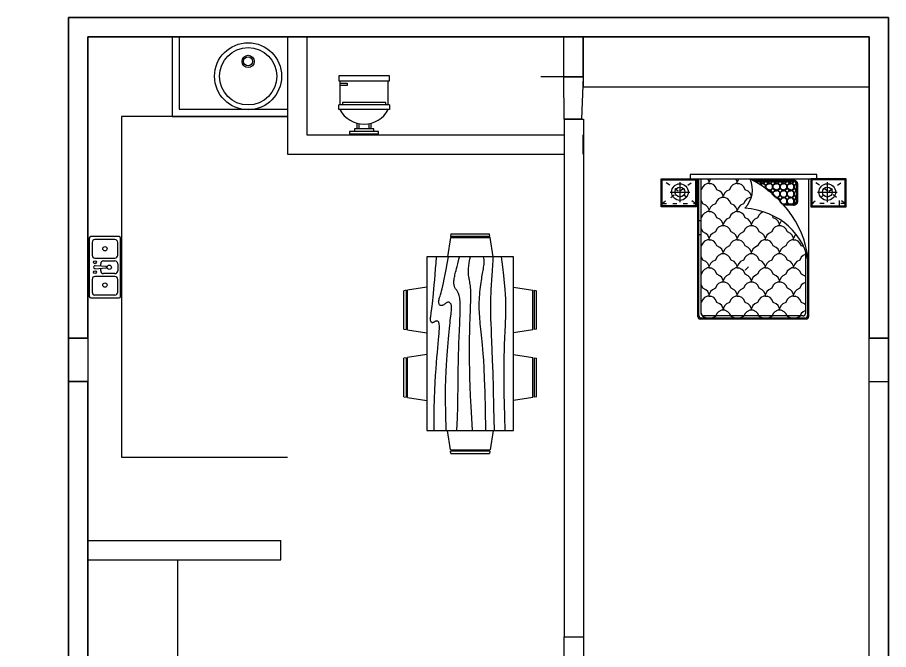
# Model space of a CAD drawing. Header units: inches. Extents: x -3340 to 11630, y -237 to 1425.
# Drawn here: x 11269 to 11630.2, y 23.8 to 285.8 of the extents above; entities that cross this region are included whole.
import ezdxf

# ---------------------------------------------------------------- set-up
doc = ezdxf.new("R2010")
doc.units = ezdxf.units.IN
doc.header["$MEASUREMENT"] = 0
doc.linetypes.add('0', pattern=[0])
doc.linetypes.add('ACAD_ISO03W100', pattern=[30, 12, -18])

# ---------------------------------------------------------------- blocks, each defined once
blk = doc.blocks.new('A$C029D5C69')
for p, q in [((0, 1.606), (0, 2.007)), ((0, 2.007), (0.505, 2.007)), ((0.416, 2.069), (0.416, 2.007)), ((2.231, 2.069), (0.416, 2.069)), ((0.416, 2.007), (2.231, 2.007)), ((0.505, 2.007), (0.505, 1.606)), ((0.525, 0.035), (0.525, 2.007)), ((0.54, 0.05), (0.54, 2.007)), ((0.571, 0.08), (0.571, 2.007)), ((0.687, 1.966), (0.667, 2.007)), ((0.707, 2.007), (0.687, 1.966)), ((1.09, 1.966), (1.07, 2.007)), ((1.111, 2.007), (1.09, 1.966)), ((2.111, 2.009), (2.111, 0.035)), ((2.648, 2.007), (2.143, 2.007)), ((2.143, 2.007), (2.143, 1.606)), ((2.231, 2.007), (2.231, 2.069)), ((2.648, 1.606), (2.648, 2.007)), ((0.015, 1.621), (0.015, 1.992)), ((0.015, 1.992), (0.49, 1.992)), ((0.269, 1.961), (0.269, 1.676)), ((0.49, 1.992), (0.49, 1.621)), ((0.596, 1.896), (0.574, 1.853)), ((0.621, 1.921), (0.595, 1.896)), ((0.663, 1.942), (0.621, 1.921)), ((0.663, 1.942), (0.621, 1.921)), ((0.687, 1.942), (0.663, 1.942)), ((0.687, 1.942), (0.687, 1.966)), ((0.687, 1.942), (0.687, 1.966)), ((0.687, 1.942), (0.71, 1.942)), ((0.753, 1.921), (0.71, 1.942)), ((0.753, 1.921), (0.71, 1.942)), ((0.778, 1.896), (0.753, 1.921)), ((0.799, 1.853), (0.778, 1.896)), ((0.999, 1.896), (0.978, 1.853)), ((1.024, 1.921), (0.999, 1.896)), ((1.067, 1.942), (1.024, 1.921)), ((1.067, 1.942), (1.024, 1.921)), ((1.09, 1.942), (1.067, 1.942)), ((1.09, 1.942), (1.09, 1.966)), ((1.09, 1.942), (1.09, 1.966)), ((1.09, 1.942), (1.114, 1.942)), ((1.156, 1.921), (1.114, 1.942)), ((1.156, 1.921), (1.114, 1.942)), ((1.182, 1.896), (1.156, 1.921)), ((1.203, 1.853), (1.182, 1.896)), ((1.895, 1.986), (1.308, 1.986)), ((1.895, 1.971), (1.334, 1.971)), ((1.385, 1.971), (1.366, 1.952)), ((1.394, 1.971), (1.371, 1.948)), ((1.425, 1.945), (1.399, 1.971)), ((1.425, 1.945), (1.406, 1.926)), ((1.429, 1.951), (1.408, 1.971)), ((1.429, 1.939), (1.412, 1.922)), ((1.448, 1.951), (1.429, 1.951)), ((1.429, 1.939), (1.448, 1.939)), ((1.448, 1.951), (1.466, 1.951)), ((1.466, 1.939), (1.448, 1.939)), ((1.487, 1.971), (1.466, 1.951)), ((1.493, 1.913), (1.466, 1.939)), ((1.497, 1.971), (1.47, 1.945)), ((1.499, 1.917), (1.47, 1.945)), ((1.493, 1.875), (1.487, 1.869)), ((1.499, 1.871), (1.492, 1.865)), ((1.493, 1.875), (1.493, 1.913)), ((1.527, 1.945), (1.499, 1.917)), ((1.527, 1.843), (1.499, 1.871)), ((1.527, 1.945), (1.501, 1.971)), ((1.531, 1.939), (1.504, 1.913)), ((1.504, 1.875), (1.504, 1.913)), ((1.531, 1.849), (1.504, 1.875)), ((1.531, 1.951), (1.51, 1.971)), ((1.55, 1.951), (1.531, 1.951)), ((1.531, 1.939), (1.55, 1.939)), ((1.55, 1.951), (1.568, 1.951)), ((1.568, 1.939), (1.55, 1.939)), ((1.589, 1.971), (1.568, 1.951)), ((1.595, 1.913), (1.568, 1.939)), ((1.595, 1.875), (1.568, 1.849)), ((1.599, 1.971), (1.572, 1.945)), ((1.601, 1.917), (1.572, 1.945)), ((1.601, 1.871), (1.572, 1.843)), ((1.595, 1.875), (1.595, 1.913)), ((1.629, 1.945), (1.601, 1.917)), ((1.629, 1.843), (1.601, 1.871)), ((1.629, 1.945), (1.603, 1.971)), ((1.633, 1.939), (1.606, 1.913)), ((1.606, 1.875), (1.606, 1.913)), ((1.633, 1.849), (1.606, 1.875)), ((1.633, 1.951), (1.612, 1.971)), ((1.652, 1.951), (1.633, 1.951)), ((1.633, 1.939), (1.652, 1.939)), ((1.652, 1.951), (1.671, 1.951)), ((1.671, 1.939), (1.652, 1.939)), ((1.691, 1.971), (1.671, 1.951)), ((1.697, 1.913), (1.671, 1.939)), ((1.697, 1.875), (1.671, 1.849)), ((1.701, 1.971), (1.674, 1.945)), ((1.703, 1.917), (1.674, 1.945)), ((1.703, 1.871), (1.674, 1.843)), ((1.697, 1.875), (1.697, 1.913)), ((1.731, 1.945), (1.703, 1.917)), ((1.731, 1.843), (1.703, 1.871)), ((1.731, 1.945), (1.705, 1.971)), ((1.735, 1.939), (1.708, 1.913)), ((1.708, 1.875), (1.708, 1.913)), ((1.735, 1.849), (1.708, 1.875)), ((1.735, 1.951), (1.714, 1.971)), ((1.754, 1.951), (1.735, 1.951)), ((1.735, 1.939), (1.754, 1.939)), ((1.754, 1.951), (1.773, 1.951)), ((1.773, 1.939), (1.754, 1.939)), ((1.793, 1.971), (1.773, 1.951)), ((1.799, 1.913), (1.773, 1.939)), ((1.799, 1.875), (1.773, 1.849)), ((1.803, 1.971), (1.777, 1.945)), ((1.805, 1.917), (1.777, 1.945)), ((1.805, 1.871), (1.777, 1.843)), ((1.799, 1.875), (1.799, 1.913)), ((1.833, 1.945), (1.805, 1.917)), ((1.833, 1.843), (1.805, 1.871)), ((1.833, 1.945), (1.807, 1.971)), ((1.837, 1.939), (1.811, 1.913)), ((1.811, 1.875), (1.811, 1.913)), ((1.837, 1.849), (1.811, 1.875)), ((1.837, 1.951), (1.817, 1.971)), ((1.856, 1.951), (1.837, 1.951)), ((1.837, 1.939), (1.856, 1.939)), ((1.856, 1.951), (1.875, 1.951)), ((1.875, 1.939), (1.856, 1.939)), ((1.895, 1.971), (1.875, 1.951)), ((1.901, 1.913), (1.875, 1.939)), ((1.901, 1.875), (1.875, 1.849)), ((1.904, 1.971), (1.879, 1.945)), ((1.907, 1.917), (1.879, 1.945)), ((1.907, 1.871), (1.879, 1.843)), ((1.901, 1.875), (1.901, 1.913)), ((1.935, 1.945), (1.907, 1.917)), ((1.935, 1.843), (1.907, 1.871)), ((1.935, 1.945), (1.911, 1.969)), ((1.939, 1.939), (1.913, 1.913)), ((1.913, 1.875), (1.913, 1.913)), ((1.939, 1.849), (1.913, 1.875)), ((1.939, 1.939), (1.94, 1.939)), ((1.941, 1.688), (1.941, 1.931)), ((1.957, 1.688), (1.957, 1.931)), ((2.633, 1.992), (2.158, 1.992)), ((2.158, 1.992), (2.158, 1.621)), ((2.379, 1.961), (2.379, 1.676)), ((2.633, 1.621), (2.633, 1.992)), ((0.127, 1.819), (0.411, 1.819)), ((0.574, 1.853), (0.571, 1.851)), ((0.574, 1.853), (0.571, 1.851)), ((0.842, 1.832), (0.799, 1.853)), ((0.842, 1.832), (0.799, 1.853)), ((0.867, 1.807), (0.842, 1.832)), ((0.889, 1.764), (0.867, 1.807)), ((0.91, 1.807), (0.889, 1.764)), ((0.889, 1.741), (0.889, 1.764)), ((0.935, 1.832), (0.91, 1.807)), ((0.978, 1.853), (0.935, 1.832)), ((0.978, 1.853), (0.935, 1.832)), ((1.245, 1.832), (1.203, 1.853)), ((1.245, 1.832), (1.203, 1.853)), ((1.271, 1.807), (1.245, 1.832)), ((1.292, 1.764), (1.271, 1.807)), ((1.298, 1.777), (1.292, 1.764)), ((1.292, 1.752), (1.292, 1.764)), ((1.527, 1.843), (1.524, 1.84)), ((1.531, 1.837), (1.529, 1.836)), ((1.55, 1.849), (1.531, 1.849)), ((1.531, 1.837), (1.55, 1.837)), ((1.55, 1.849), (1.568, 1.849)), ((1.568, 1.837), (1.55, 1.837)), ((1.595, 1.811), (1.568, 1.837)), ((1.601, 1.815), (1.572, 1.843)), ((1.595, 1.781), (1.595, 1.811)), ((1.629, 1.843), (1.601, 1.815)), ((1.633, 1.837), (1.606, 1.811)), ((1.606, 1.773), (1.606, 1.811)), ((1.633, 1.746), (1.606, 1.773)), ((1.652, 1.849), (1.633, 1.849)), ((1.633, 1.837), (1.652, 1.837)), ((1.652, 1.849), (1.671, 1.849)), ((1.671, 1.837), (1.652, 1.837)), ((1.697, 1.811), (1.671, 1.837)), ((1.697, 1.773), (1.671, 1.746)), ((1.703, 1.815), (1.674, 1.843)), ((1.703, 1.769), (1.674, 1.741)), ((1.697, 1.773), (1.697, 1.811)), ((1.731, 1.843), (1.703, 1.815)), ((1.731, 1.741), (1.703, 1.769)), ((1.735, 1.837), (1.708, 1.811)), ((1.708, 1.773), (1.708, 1.811)), ((1.735, 1.746), (1.708, 1.773)), ((1.754, 1.849), (1.735, 1.849)), ((1.735, 1.837), (1.754, 1.837)), ((1.754, 1.849), (1.773, 1.849)), ((1.773, 1.837), (1.754, 1.837)), ((1.799, 1.811), (1.773, 1.837)), ((1.799, 1.773), (1.773, 1.746)), ((1.805, 1.815), (1.777, 1.843)), ((1.805, 1.769), (1.777, 1.741)), ((1.799, 1.773), (1.799, 1.811)), ((1.833, 1.843), (1.805, 1.815)), ((1.833, 1.741), (1.805, 1.769)), ((1.837, 1.837), (1.811, 1.811)), ((1.811, 1.773), (1.811, 1.811)), ((1.837, 1.746), (1.811, 1.773)), ((1.856, 1.849), (1.837, 1.849)), ((1.837, 1.837), (1.856, 1.837)), ((1.856, 1.849), (1.875, 1.849)), ((1.875, 1.837), (1.856, 1.837)), ((1.901, 1.811), (1.875, 1.837)), ((1.901, 1.773), (1.875, 1.746)), ((1.907, 1.815), (1.879, 1.843)), ((1.907, 1.769), (1.879, 1.741)), ((1.901, 1.773), (1.901, 1.811)), ((1.935, 1.843), (1.907, 1.815)), ((1.935, 1.741), (1.907, 1.769)), ((1.939, 1.837), (1.913, 1.811)), ((1.913, 1.773), (1.913, 1.811)), ((1.939, 1.746), (1.913, 1.773)), ((1.941, 1.849), (1.939, 1.849)), ((1.939, 1.837), (1.941, 1.837)), ((2.237, 1.819), (2.521, 1.819)), ((0.577, 1.694), (0.571, 1.7)), ((0.598, 1.652), (0.577, 1.694)), ((0.64, 1.63), (0.598, 1.652)), ((0.64, 1.63), (0.598, 1.652)), ((0.666, 1.605), (0.64, 1.631)), ((0.734, 1.631), (0.708, 1.605)), ((0.776, 1.652), (0.734, 1.63)), ((0.776, 1.652), (0.734, 1.63)), ((0.797, 1.694), (0.776, 1.652)), ((0.823, 1.72), (0.797, 1.694)), ((0.865, 1.741), (0.823, 1.72)), ((0.865, 1.741), (0.823, 1.72)), ((0.912, 1.741), (0.865, 1.741)), ((0.954, 1.72), (0.912, 1.741)), ((0.954, 1.72), (0.912, 1.741)), ((0.98, 1.694), (0.954, 1.72)), ((1.001, 1.652), (0.98, 1.694)), ((1.044, 1.63), (1.001, 1.652)), ((1.044, 1.63), (1.001, 1.652)), ((1.069, 1.605), (1.044, 1.631)), ((1.137, 1.631), (1.111, 1.605)), ((1.179, 1.652), (1.137, 1.63)), ((1.179, 1.652), (1.137, 1.63)), ((1.201, 1.694), (1.179, 1.652)), ((1.226, 1.72), (1.201, 1.694)), ((1.268, 1.741), (1.226, 1.72)), ((1.268, 1.741), (1.226, 1.72)), ((1.289, 1.741), (1.268, 1.741)), ((1.652, 1.746), (1.633, 1.746)), ((1.644, 1.735), (1.652, 1.735)), ((1.652, 1.746), (1.671, 1.746)), ((1.671, 1.735), (1.652, 1.735)), ((1.697, 1.709), (1.671, 1.735)), ((1.703, 1.712), (1.674, 1.741)), ((1.697, 1.682), (1.697, 1.709)), ((1.731, 1.741), (1.703, 1.712)), ((1.735, 1.735), (1.708, 1.709)), ((1.708, 1.671), (1.708, 1.709)), ((1.732, 1.648), (1.708, 1.671)), ((1.896, 1.648), (1.729, 1.648)), ((1.754, 1.746), (1.735, 1.746)), ((1.735, 1.735), (1.754, 1.735)), ((1.896, 1.633), (1.742, 1.633)), ((1.754, 1.746), (1.773, 1.746)), ((1.773, 1.735), (1.754, 1.735)), ((1.799, 1.709), (1.773, 1.735)), ((1.799, 1.671), (1.776, 1.648)), ((1.805, 1.712), (1.777, 1.741)), ((1.805, 1.667), (1.785, 1.648)), ((1.799, 1.671), (1.799, 1.709)), ((1.833, 1.741), (1.805, 1.712)), ((1.824, 1.648), (1.805, 1.667)), ((1.837, 1.735), (1.811, 1.709)), ((1.811, 1.671), (1.811, 1.709)), ((1.834, 1.648), (1.811, 1.671)), ((1.856, 1.746), (1.837, 1.746)), ((1.837, 1.735), (1.856, 1.735)), ((1.856, 1.746), (1.875, 1.746)), ((1.875, 1.735), (1.856, 1.735)), ((1.901, 1.709), (1.875, 1.735)), ((1.901, 1.671), (1.878, 1.648)), ((1.907, 1.712), (1.879, 1.741)), ((1.907, 1.667), (1.888, 1.648)), ((1.901, 1.671), (1.901, 1.709)), ((1.935, 1.741), (1.907, 1.712)), ((1.92, 1.654), (1.907, 1.667)), ((1.939, 1.735), (1.913, 1.709)), ((1.913, 1.671), (1.913, 1.709)), ((1.926, 1.658), (1.913, 1.671)), ((1.941, 1.746), (1.939, 1.746)), ((1.939, 1.735), (1.941, 1.735)), ((2.555, 1.627), (2.555, 1.696)), ((0.505, 1.606), (0, 1.606)), ((0.49, 1.621), (0.015, 1.621)), ((0.621, 1.518), (0.595, 1.492)), ((0.663, 1.539), (0.621, 1.518)), ((0.663, 1.539), (0.621, 1.518)), ((0.687, 1.539), (0.663, 1.539)), ((0.687, 1.563), (0.666, 1.605)), ((0.708, 1.605), (0.687, 1.563)), ((0.687, 1.539), (0.687, 1.563)), ((0.687, 1.539), (0.687, 1.563)), ((0.687, 1.539), (0.71, 1.539)), ((0.753, 1.518), (0.71, 1.539)), ((0.753, 1.518), (0.71, 1.539)), ((0.778, 1.492), (0.753, 1.518)), ((1.024, 1.518), (0.999, 1.492)), ((1.067, 1.539), (1.024, 1.518)), ((1.067, 1.539), (1.024, 1.518)), ((1.09, 1.539), (1.067, 1.539)), ((1.09, 1.563), (1.069, 1.605)), ((1.111, 1.605), (1.09, 1.563)), ((1.09, 1.539), (1.09, 1.563)), ((1.09, 1.539), (1.09, 1.563)), ((1.09, 1.539), (1.114, 1.539)), ((1.156, 1.518), (1.114, 1.539)), ((1.156, 1.518), (1.114, 1.539)), ((1.182, 1.492), (1.156, 1.518)), ((1.428, 1.518), (1.402, 1.492)), ((1.453, 1.531), (1.428, 1.518)), ((1.453, 1.531), (1.428, 1.518)), ((2.143, 1.606), (2.648, 1.606)), ((2.158, 1.621), (2.633, 1.621)), ((0.54, 1.412), (0.571, 1.412)), ((0.574, 1.45), (0.571, 1.448)), ((0.574, 1.45), (0.571, 1.448)), ((0.596, 1.492), (0.574, 1.45)), ((0.799, 1.45), (0.778, 1.492)), ((0.842, 1.429), (0.799, 1.45)), ((0.842, 1.429), (0.799, 1.45)), ((0.867, 1.403), (0.842, 1.429)), ((0.889, 1.361), (0.867, 1.403)), ((0.91, 1.403), (0.889, 1.361)), ((0.935, 1.429), (0.91, 1.403)), ((0.978, 1.45), (0.935, 1.429)), ((0.978, 1.45), (0.935, 1.429)), ((0.999, 1.492), (0.978, 1.45)), ((1.203, 1.45), (1.182, 1.492)), ((1.245, 1.429), (1.203, 1.45)), ((1.245, 1.429), (1.203, 1.45)), ((1.271, 1.403), (1.245, 1.429)), ((1.292, 1.361), (1.271, 1.403)), ((1.313, 1.403), (1.292, 1.361)), ((1.339, 1.429), (1.313, 1.403)), ((1.381, 1.45), (1.339, 1.429)), ((1.381, 1.45), (1.339, 1.429)), ((1.402, 1.492), (1.381, 1.45)), ((1.606, 1.45), (1.597, 1.469)), ((1.649, 1.429), (1.606, 1.45)), ((1.649, 1.429), (1.606, 1.45)), ((1.674, 1.403), (1.649, 1.429)), ((1.695, 1.361), (1.674, 1.403)), ((1.714, 1.398), (1.695, 1.361)), ((0.577, 1.291), (0.571, 1.297)), ((0.598, 1.248), (0.577, 1.291)), ((0.64, 1.227), (0.598, 1.248)), ((0.64, 1.227), (0.598, 1.248)), ((0.776, 1.248), (0.734, 1.227)), ((0.776, 1.248), (0.734, 1.227)), ((0.797, 1.291), (0.776, 1.248)), ((0.823, 1.316), (0.797, 1.291)), ((0.865, 1.337), (0.823, 1.316)), ((0.865, 1.337), (0.823, 1.316)), ((0.912, 1.337), (0.865, 1.337)), ((0.889, 1.337), (0.889, 1.361)), ((0.954, 1.316), (0.912, 1.337)), ((0.954, 1.316), (0.912, 1.337)), ((0.98, 1.291), (0.954, 1.316)), ((1.001, 1.248), (0.98, 1.291)), ((1.044, 1.227), (1.001, 1.248)), ((1.044, 1.227), (1.001, 1.248)), ((1.179, 1.248), (1.137, 1.227)), ((1.179, 1.248), (1.137, 1.227)), ((1.201, 1.291), (1.179, 1.248)), ((1.226, 1.316), (1.201, 1.291)), ((1.268, 1.337), (1.226, 1.316)), ((1.268, 1.337), (1.226, 1.316)), ((1.315, 1.337), (1.268, 1.337)), ((1.292, 1.337), (1.292, 1.361)), ((1.358, 1.316), (1.315, 1.337)), ((1.358, 1.316), (1.315, 1.337)), ((1.383, 1.291), (1.358, 1.316)), ((1.404, 1.248), (1.383, 1.291)), ((1.447, 1.227), (1.404, 1.248)), ((1.447, 1.227), (1.404, 1.248)), ((1.583, 1.248), (1.54, 1.227)), ((1.583, 1.248), (1.54, 1.227)), ((1.604, 1.291), (1.583, 1.248)), ((1.629, 1.316), (1.604, 1.291)), ((1.672, 1.337), (1.629, 1.316)), ((1.672, 1.337), (1.629, 1.316)), ((1.719, 1.337), (1.672, 1.337)), ((1.695, 1.337), (1.695, 1.361)), ((1.761, 1.316), (1.719, 1.337)), ((1.761, 1.316), (1.719, 1.337)), ((1.787, 1.291), (1.761, 1.316)), ((1.808, 1.248), (1.787, 1.291)), ((1.85, 1.227), (1.808, 1.248)), ((1.85, 1.227), (1.808, 1.248)), ((0.54, 1.21), (0.571, 1.21)), ((0.663, 1.136), (0.621, 1.115)), ((0.663, 1.136), (0.621, 1.115)), ((0.666, 1.202), (0.64, 1.227)), ((0.687, 1.136), (0.663, 1.136)), ((0.687, 1.159), (0.666, 1.202)), ((0.708, 1.202), (0.687, 1.159)), ((0.687, 1.136), (0.687, 1.159)), ((0.687, 1.136), (0.687, 1.159)), ((0.687, 1.136), (0.71, 1.136)), ((0.734, 1.227), (0.708, 1.202)), ((0.753, 1.115), (0.71, 1.136)), ((0.753, 1.115), (0.71, 1.136)), ((1.067, 1.136), (1.024, 1.115)), ((1.067, 1.136), (1.024, 1.115)), ((1.069, 1.202), (1.044, 1.227)), ((1.09, 1.136), (1.067, 1.136)), ((1.09, 1.159), (1.069, 1.202)), ((1.111, 1.202), (1.09, 1.159)), ((1.09, 1.136), (1.09, 1.159)), ((1.09, 1.136), (1.09, 1.159)), ((1.09, 1.136), (1.114, 1.136)), ((1.137, 1.227), (1.111, 1.202)), ((1.156, 1.115), (1.114, 1.136)), ((1.156, 1.115), (1.114, 1.136)), ((1.47, 1.136), (1.428, 1.115)), ((1.47, 1.136), (1.428, 1.115)), ((1.472, 1.202), (1.447, 1.227)), ((1.494, 1.136), (1.47, 1.136)), ((1.494, 1.159), (1.472, 1.202)), ((1.515, 1.202), (1.494, 1.159)), ((1.494, 1.136), (1.494, 1.159)), ((1.494, 1.136), (1.494, 1.159)), ((1.494, 1.136), (1.517, 1.136)), ((1.54, 1.227), (1.515, 1.202)), ((1.559, 1.115), (1.517, 1.136)), ((1.559, 1.115), (1.517, 1.136)), ((1.873, 1.136), (1.831, 1.115)), ((1.873, 1.136), (1.831, 1.115)), ((1.876, 1.202), (1.85, 1.227)), ((1.897, 1.136), (1.873, 1.136)), ((1.897, 1.159), (1.876, 1.202)), ((1.918, 1.202), (1.897, 1.159)), ((1.897, 1.136), (1.897, 1.159)), ((1.897, 1.136), (1.897, 1.159)), ((1.897, 1.136), (1.92, 1.136)), ((1.922, 1.205), (1.918, 1.202)), ((1.963, 1.115), (1.92, 1.136)), ((1.963, 1.115), (1.92, 1.136)), ((0.574, 1.047), (0.571, 1.045)), ((0.574, 1.047), (0.571, 1.045)), ((0.596, 1.089), (0.574, 1.047)), ((0.621, 1.115), (0.595, 1.089)), ((0.778, 1.089), (0.753, 1.115)), ((0.799, 1.047), (0.778, 1.089)), ((0.842, 1.025), (0.799, 1.047)), ((0.842, 1.025), (0.799, 1.047)), ((0.867, 1), (0.842, 1.025)), ((0.889, 0.958), (0.867, 1)), ((0.91, 1), (0.889, 0.958)), ((0.935, 1.025), (0.91, 1)), ((0.978, 1.047), (0.935, 1.025)), ((0.978, 1.047), (0.935, 1.025)), ((0.999, 1.089), (0.978, 1.047)), ((1.024, 1.115), (0.999, 1.089)), ((1.182, 1.089), (1.156, 1.115)), ((1.203, 1.047), (1.182, 1.089)), ((1.245, 1.025), (1.203, 1.047)), ((1.245, 1.025), (1.203, 1.047)), ((1.271, 1), (1.245, 1.025)), ((1.292, 0.958), (1.271, 1)), ((1.313, 1), (1.292, 0.958)), ((1.339, 1.025), (1.313, 1)), ((1.381, 1.047), (1.339, 1.025)), ((1.381, 1.047), (1.339, 1.025)), ((1.402, 1.089), (1.381, 1.047)), ((1.428, 1.115), (1.402, 1.089)), ((1.585, 1.089), (1.559, 1.115)), ((1.606, 1.047), (1.585, 1.089)), ((1.649, 1.025), (1.606, 1.047)), ((1.649, 1.025), (1.606, 1.047)), ((1.674, 1), (1.649, 1.025)), ((1.695, 0.958), (1.674, 1)), ((1.716, 1), (1.695, 0.958)), ((1.742, 1.025), (1.716, 1)), ((1.784, 1.047), (1.742, 1.025)), ((1.784, 1.047), (1.742, 1.025)), ((1.806, 1.089), (1.784, 1.047)), ((1.831, 1.115), (1.806, 1.089)), ((1.988, 1.089), (1.963, 1.115)), ((2.009, 1.047), (1.988, 1.089)), ((2.028, 1.038), (2.009, 1.047)), ((2.028, 1.038), (2.009, 1.047)), ((0.577, 0.887), (0.571, 0.893)), ((0.598, 0.845), (0.577, 0.887)), ((0.797, 0.887), (0.776, 0.845)), ((0.823, 0.913), (0.797, 0.887)), ((0.865, 0.934), (0.823, 0.913)), ((0.865, 0.934), (0.823, 0.913)), ((0.912, 0.934), (0.865, 0.934)), ((0.889, 0.934), (0.889, 0.958)), ((0.954, 0.913), (0.912, 0.934)), ((0.954, 0.913), (0.912, 0.934)), ((0.98, 0.887), (0.954, 0.913)), ((1.001, 0.845), (0.98, 0.887)), ((1.201, 0.887), (1.179, 0.845)), ((1.226, 0.913), (1.201, 0.887)), ((1.268, 0.934), (1.226, 0.913)), ((1.268, 0.934), (1.226, 0.913)), ((1.315, 0.934), (1.268, 0.934)), ((1.292, 0.934), (1.292, 0.958)), ((1.358, 0.913), (1.315, 0.934)), ((1.358, 0.913), (1.315, 0.934)), ((1.383, 0.887), (1.358, 0.913)), ((1.404, 0.845), (1.383, 0.887)), ((1.604, 0.887), (1.583, 0.845)), ((1.629, 0.913), (1.604, 0.887)), ((1.672, 0.934), (1.629, 0.913)), ((1.672, 0.934), (1.629, 0.913)), ((1.719, 0.934), (1.672, 0.934)), ((1.695, 0.934), (1.695, 0.958)), ((1.761, 0.913), (1.719, 0.934)), ((1.761, 0.913), (1.719, 0.934)), ((1.787, 0.887), (1.761, 0.913)), ((1.808, 0.845), (1.787, 0.887)), ((2.007, 0.887), (1.986, 0.845)), ((2.033, 0.913), (2.007, 0.887)), ((2.066, 0.93), (2.033, 0.913)), ((2.066, 0.93), (2.033, 0.913)), ((2.066, 0.946), (2.066, 0.08)), ((0.64, 0.824), (0.598, 0.845)), ((0.64, 0.824), (0.598, 0.845)), ((0.666, 0.798), (0.64, 0.824)), ((0.687, 0.756), (0.666, 0.798)), ((0.708, 0.798), (0.687, 0.756)), ((0.687, 0.732), (0.687, 0.756)), ((0.687, 0.732), (0.687, 0.756)), ((0.734, 0.824), (0.708, 0.798)), ((0.776, 0.845), (0.734, 0.824)), ((0.776, 0.845), (0.734, 0.824)), ((1.044, 0.824), (1.001, 0.845)), ((1.044, 0.824), (1.001, 0.845)), ((1.069, 0.798), (1.044, 0.824)), ((1.09, 0.756), (1.069, 0.798)), ((1.111, 0.798), (1.09, 0.756)), ((1.09, 0.732), (1.09, 0.756)), ((1.09, 0.732), (1.09, 0.756)), ((1.137, 0.824), (1.111, 0.798)), ((1.179, 0.845), (1.137, 0.824)), ((1.179, 0.845), (1.137, 0.824)), ((1.202, 0.703), (1.25, 0.751)), ((1.447, 0.824), (1.404, 0.845)), ((1.447, 0.824), (1.404, 0.845)), ((1.472, 0.798), (1.447, 0.824)), ((1.494, 0.756), (1.472, 0.798)), ((1.515, 0.798), (1.494, 0.756)), ((1.494, 0.732), (1.494, 0.756)), ((1.494, 0.732), (1.494, 0.756)), ((1.54, 0.824), (1.515, 0.798)), ((1.583, 0.845), (1.54, 0.824)), ((1.583, 0.845), (1.54, 0.824)), ((1.85, 0.824), (1.808, 0.845)), ((1.85, 0.824), (1.808, 0.845)), ((1.876, 0.798), (1.85, 0.824)), ((1.897, 0.756), (1.876, 0.798)), ((1.918, 0.798), (1.897, 0.756)), ((1.897, 0.732), (1.897, 0.756)), ((1.897, 0.732), (1.897, 0.756)), ((1.944, 0.824), (1.918, 0.798)), ((1.986, 0.845), (1.944, 0.824)), ((1.986, 0.845), (1.944, 0.824)), ((2.096, 0.837), (2.096, 0.05)), ((0.574, 0.643), (0.571, 0.641)), ((0.574, 0.643), (0.571, 0.641)), ((0.596, 0.686), (0.574, 0.643)), ((0.621, 0.711), (0.595, 0.686)), ((0.663, 0.732), (0.621, 0.711)), ((0.663, 0.732), (0.621, 0.711)), ((0.687, 0.732), (0.663, 0.732)), ((0.687, 0.732), (0.71, 0.732)), ((0.753, 0.711), (0.71, 0.732)), ((0.753, 0.711), (0.71, 0.732)), ((0.778, 0.686), (0.753, 0.711)), ((0.799, 0.643), (0.778, 0.686)), ((0.842, 0.622), (0.799, 0.643)), ((0.842, 0.622), (0.799, 0.643)), ((0.978, 0.643), (0.935, 0.622)), ((0.978, 0.643), (0.935, 0.622)), ((0.999, 0.686), (0.978, 0.643)), ((1.024, 0.711), (0.999, 0.686)), ((1.067, 0.732), (1.024, 0.711)), ((1.067, 0.732), (1.024, 0.711)), ((1.09, 0.732), (1.067, 0.732)), ((1.09, 0.732), (1.114, 0.732)), ((1.156, 0.711), (1.114, 0.732)), ((1.156, 0.711), (1.114, 0.732)), ((1.182, 0.686), (1.156, 0.711)), ((1.203, 0.643), (1.182, 0.686)), ((1.245, 0.622), (1.203, 0.643)), ((1.245, 0.622), (1.203, 0.643)), ((1.381, 0.643), (1.339, 0.622)), ((1.381, 0.643), (1.339, 0.622)), ((1.402, 0.686), (1.381, 0.643)), ((1.428, 0.711), (1.402, 0.686)), ((1.47, 0.732), (1.428, 0.711)), ((1.47, 0.732), (1.428, 0.711)), ((1.494, 0.732), (1.47, 0.732)), ((1.494, 0.732), (1.517, 0.732)), ((1.559, 0.711), (1.517, 0.732)), ((1.559, 0.711), (1.517, 0.732)), ((1.585, 0.686), (1.559, 0.711)), ((1.606, 0.643), (1.585, 0.686)), ((1.649, 0.622), (1.606, 0.643)), ((1.649, 0.622), (1.606, 0.643)), ((1.784, 0.643), (1.742, 0.622)), ((1.784, 0.643), (1.742, 0.622)), ((1.806, 0.686), (1.784, 0.643)), ((1.831, 0.711), (1.806, 0.686)), ((1.873, 0.732), (1.831, 0.711)), ((1.873, 0.732), (1.831, 0.711)), ((1.897, 0.732), (1.873, 0.732)), ((1.897, 0.732), (1.92, 0.732)), ((1.963, 0.711), (1.92, 0.732)), ((1.963, 0.711), (1.92, 0.732)), ((1.988, 0.686), (1.963, 0.711)), ((2.009, 0.643), (1.988, 0.686)), ((2.052, 0.622), (2.009, 0.643)), ((2.052, 0.622), (2.009, 0.643)), ((0.823, 0.51), (0.797, 0.484)), ((0.865, 0.531), (0.823, 0.51)), ((0.865, 0.531), (0.823, 0.51)), ((0.867, 0.597), (0.842, 0.622)), ((0.912, 0.531), (0.865, 0.531)), ((0.889, 0.554), (0.867, 0.597)), ((0.91, 0.597), (0.889, 0.554)), ((0.889, 0.531), (0.889, 0.554)), ((0.935, 0.622), (0.91, 0.597)), ((0.954, 0.51), (0.912, 0.531)), ((0.954, 0.51), (0.912, 0.531)), ((0.98, 0.484), (0.954, 0.51)), ((1.226, 0.51), (1.201, 0.484)), ((1.268, 0.531), (1.226, 0.51)), ((1.268, 0.531), (1.226, 0.51)), ((1.271, 0.597), (1.245, 0.622)), ((1.315, 0.531), (1.268, 0.531)), ((1.292, 0.554), (1.271, 0.597)), ((1.313, 0.597), (1.292, 0.554)), ((1.292, 0.531), (1.292, 0.554)), ((1.339, 0.622), (1.313, 0.597)), ((1.358, 0.51), (1.315, 0.531)), ((1.358, 0.51), (1.315, 0.531)), ((1.383, 0.484), (1.358, 0.51)), ((1.629, 0.51), (1.604, 0.484)), ((1.672, 0.531), (1.629, 0.51)), ((1.672, 0.531), (1.629, 0.51)), ((1.674, 0.597), (1.649, 0.622)), ((1.719, 0.531), (1.672, 0.531)), ((1.695, 0.554), (1.674, 0.597)), ((1.716, 0.597), (1.695, 0.554)), ((1.695, 0.531), (1.695, 0.554)), ((1.742, 0.622), (1.716, 0.597)), ((1.761, 0.51), (1.719, 0.531)), ((1.761, 0.51), (1.719, 0.531)), ((1.787, 0.484), (1.761, 0.51)), ((2.033, 0.51), (2.007, 0.484)), ((2.066, 0.526), (2.033, 0.51)), ((2.066, 0.526), (2.033, 0.51)), ((2.066, 0.608), (2.052, 0.622)), ((0.577, 0.484), (0.571, 0.49)), ((0.598, 0.442), (0.577, 0.484)), ((0.64, 0.42), (0.598, 0.442)), ((0.64, 0.42), (0.598, 0.442)), ((0.666, 0.395), (0.64, 0.42)), ((0.687, 0.353), (0.666, 0.395)), ((0.708, 0.395), (0.687, 0.353)), ((0.734, 0.42), (0.708, 0.395)), ((0.776, 0.442), (0.734, 0.42)), ((0.776, 0.442), (0.734, 0.42)), ((0.797, 0.484), (0.776, 0.442)), ((1.001, 0.442), (0.98, 0.484)), ((1.044, 0.42), (1.001, 0.442)), ((1.044, 0.42), (1.001, 0.442)), ((1.069, 0.395), (1.044, 0.42)), ((1.09, 0.353), (1.069, 0.395)), ((1.111, 0.395), (1.09, 0.353)), ((1.137, 0.42), (1.111, 0.395)), ((1.179, 0.442), (1.137, 0.42)), ((1.179, 0.442), (1.137, 0.42)), ((1.201, 0.484), (1.179, 0.442)), ((1.404, 0.442), (1.383, 0.484)), ((1.447, 0.42), (1.404, 0.442)), ((1.447, 0.42), (1.404, 0.442)), ((1.472, 0.395), (1.447, 0.42)), ((1.494, 0.353), (1.472, 0.395)), ((1.515, 0.395), (1.494, 0.353)), ((1.54, 0.42), (1.515, 0.395)), ((1.583, 0.442), (1.54, 0.42)), ((1.583, 0.442), (1.54, 0.42)), ((1.604, 0.484), (1.583, 0.442)), ((1.808, 0.442), (1.787, 0.484)), ((1.85, 0.42), (1.808, 0.442)), ((1.85, 0.42), (1.808, 0.442)), ((1.876, 0.395), (1.85, 0.42)), ((1.897, 0.353), (1.876, 0.395)), ((1.918, 0.395), (1.897, 0.353)), ((1.944, 0.42), (1.918, 0.395)), ((1.986, 0.442), (1.944, 0.42)), ((1.986, 0.442), (1.944, 0.42)), ((2.007, 0.484), (1.986, 0.442)), ((0.596, 0.282), (0.574, 0.24)), ((0.621, 0.308), (0.595, 0.282)), ((0.663, 0.329), (0.621, 0.308)), ((0.663, 0.329), (0.621, 0.308)), ((0.687, 0.329), (0.663, 0.329)), ((0.687, 0.329), (0.687, 0.353)), ((0.687, 0.329), (0.687, 0.353)), ((0.687, 0.329), (0.71, 0.329)), ((0.753, 0.308), (0.71, 0.329)), ((0.753, 0.308), (0.71, 0.329)), ((0.778, 0.282), (0.753, 0.308)), ((0.799, 0.24), (0.778, 0.282)), ((0.999, 0.282), (0.978, 0.24)), ((1.024, 0.308), (0.999, 0.282)), ((1.067, 0.329), (1.024, 0.308)), ((1.067, 0.329), (1.024, 0.308)), ((1.09, 0.329), (1.067, 0.329)), ((1.09, 0.329), (1.09, 0.353)), ((1.09, 0.329), (1.09, 0.353)), ((1.09, 0.329), (1.114, 0.329)), ((1.156, 0.308), (1.114, 0.329)), ((1.156, 0.308), (1.114, 0.329)), ((1.182, 0.282), (1.156, 0.308)), ((1.203, 0.24), (1.182, 0.282)), ((1.402, 0.282), (1.381, 0.24)), ((1.428, 0.308), (1.402, 0.282)), ((1.47, 0.329), (1.428, 0.308)), ((1.47, 0.329), (1.428, 0.308)), ((1.494, 0.329), (1.47, 0.329)), ((1.494, 0.329), (1.494, 0.353)), ((1.494, 0.329), (1.494, 0.353)), ((1.494, 0.329), (1.517, 0.329)), ((1.559, 0.308), (1.517, 0.329)), ((1.559, 0.308), (1.517, 0.329)), ((1.585, 0.282), (1.559, 0.308)), ((1.606, 0.24), (1.585, 0.282)), ((1.806, 0.282), (1.784, 0.24)), ((1.831, 0.308), (1.806, 0.282)), ((1.873, 0.329), (1.831, 0.308)), ((1.873, 0.329), (1.831, 0.308)), ((1.897, 0.329), (1.873, 0.329)), ((1.897, 0.329), (1.897, 0.353)), ((1.897, 0.329), (1.897, 0.353)), ((1.897, 0.329), (1.92, 0.329)), ((1.963, 0.308), (1.92, 0.329)), ((1.963, 0.308), (1.92, 0.329)), ((1.988, 0.282), (1.963, 0.308)), ((2.009, 0.24), (1.988, 0.282)), ((0.574, 0.24), (0.571, 0.238)), ((0.574, 0.24), (0.571, 0.238)), ((0.842, 0.219), (0.799, 0.24)), ((0.842, 0.219), (0.799, 0.24)), ((0.865, 0.127), (0.823, 0.106)), ((0.865, 0.127), (0.823, 0.106)), ((0.867, 0.193), (0.842, 0.219)), ((0.912, 0.127), (0.865, 0.127)), ((0.889, 0.151), (0.867, 0.193)), ((0.91, 0.193), (0.889, 0.151)), ((0.889, 0.127), (0.889, 0.151)), ((0.935, 0.219), (0.91, 0.193)), ((0.954, 0.106), (0.912, 0.127)), ((0.954, 0.106), (0.912, 0.127)), ((0.978, 0.24), (0.935, 0.219)), ((0.978, 0.24), (0.935, 0.219)), ((1.245, 0.219), (1.203, 0.24)), ((1.245, 0.219), (1.203, 0.24)), ((1.268, 0.127), (1.226, 0.106)), ((1.268, 0.127), (1.226, 0.106)), ((1.271, 0.193), (1.245, 0.219)), ((1.315, 0.127), (1.268, 0.127)), ((1.292, 0.151), (1.271, 0.193)), ((1.313, 0.193), (1.292, 0.151)), ((1.292, 0.127), (1.292, 0.151)), ((1.339, 0.219), (1.313, 0.193)), ((1.358, 0.106), (1.315, 0.127)), ((1.358, 0.106), (1.315, 0.127)), ((1.381, 0.24), (1.339, 0.219)), ((1.381, 0.24), (1.339, 0.219)), ((1.649, 0.219), (1.606, 0.24)), ((1.649, 0.219), (1.606, 0.24)), ((1.672, 0.127), (1.629, 0.106)), ((1.672, 0.127), (1.629, 0.106)), ((1.674, 0.193), (1.649, 0.219)), ((1.719, 0.127), (1.672, 0.127)), ((1.695, 0.151), (1.674, 0.193)), ((1.716, 0.193), (1.695, 0.151)), ((1.695, 0.127), (1.695, 0.151)), ((1.742, 0.219), (1.716, 0.193)), ((1.761, 0.106), (1.719, 0.127)), ((1.761, 0.106), (1.719, 0.127)), ((1.784, 0.24), (1.742, 0.219)), ((1.784, 0.24), (1.742, 0.219)), ((2.052, 0.219), (2.009, 0.24)), ((2.052, 0.219), (2.009, 0.24)), ((2.066, 0.205), (2.052, 0.219)), ((2.076, 0), (0.56, 0)), ((0.577, 0.081), (0.571, 0.087)), ((2.061, 0.015), (0.575, 0.015)), ((0.598, 0.038), (0.577, 0.081)), ((0.64, 0.017), (0.598, 0.038)), ((0.64, 0.017), (0.598, 0.038)), ((2.031, 0.045), (0.606, 0.045)), ((0.652, 0.005), (0.64, 0.017)), ((0.734, 0.017), (0.721, 0.005)), ((0.776, 0.038), (0.734, 0.017)), ((0.776, 0.038), (0.734, 0.017)), ((0.797, 0.081), (0.776, 0.038)), ((0.823, 0.106), (0.797, 0.081)), ((0.98, 0.081), (0.954, 0.106)), ((1.001, 0.038), (0.98, 0.081)), ((1.044, 0.017), (1.001, 0.038)), ((1.044, 0.017), (1.001, 0.038)), ((1.056, 0.005), (1.044, 0.017)), ((1.137, 0.017), (1.125, 0.005)), ((1.179, 0.038), (1.137, 0.017)), ((1.179, 0.038), (1.137, 0.017)), ((1.201, 0.081), (1.179, 0.038)), ((1.226, 0.106), (1.201, 0.081)), ((1.383, 0.081), (1.358, 0.106)), ((1.404, 0.038), (1.383, 0.081)), ((1.447, 0.017), (1.404, 0.038)), ((1.447, 0.017), (1.404, 0.038)), ((1.459, 0.005), (1.447, 0.017)), ((1.54, 0.017), (1.528, 0.005)), ((1.583, 0.038), (1.54, 0.017)), ((1.583, 0.038), (1.54, 0.017)), ((1.604, 0.081), (1.583, 0.038)), ((1.629, 0.106), (1.604, 0.081)), ((1.787, 0.081), (1.761, 0.106)), ((1.808, 0.038), (1.787, 0.081)), ((1.85, 0.017), (1.808, 0.038)), ((1.85, 0.017), (1.808, 0.038)), ((1.862, 0.005), (1.85, 0.017)), ((1.944, 0.017), (1.932, 0.005)), ((1.986, 0.038), (1.944, 0.017)), ((1.986, 0.038), (1.944, 0.017)), ((2.007, 0.081), (1.986, 0.038)), ((2.033, 0.106), (2.007, 0.081)), ((2.066, 0.123), (2.033, 0.106)), ((2.066, 0.123), (2.033, 0.106))]:
    blk.add_line(p, q)
at = {"linetype": 'ACAD_ISO03W100', "ltscale": 0.005}
for p, q in [((0.49, 1.657), (0.015, 1.992)), ((0.015, 1.657), (0.49, 1.992)), ((2.633, 1.657), (2.158, 1.992)), ((2.158, 1.657), (2.633, 1.992)), ((0.015, 1.657), (0.49, 1.657)), ((2.633, 1.657), (2.158, 1.657))]:
    blk.add_line(p, q, dxfattribs=at)
for centre, radius in [((0.269, 1.819), 0.119), ((0.269, 1.819), 0.0711), ((2.379, 1.819), 0.119), ((2.379, 1.819), 0.0711)]:
    blk.add_circle(centre, radius)
for centre, radius, start, end in [((0.284, 0.016), 0.625, 10.2961, 13.2684), ((0.56, 0.035), 0.0351, 180, 270), ((0.575, 0.05), 0.0351, 180, 270), ((0.606, 0.08), 0.0351, 180, 270), ((2.031, 0.08), 0.0351, 270, 0), ((2.061, 0.05), 0.0351, 270, 0), ((2.076, 0.035), 0.0351, 270, 0)]:
    blk.add_arc(centre, radius, start, end)
for centre, major_axis, ratio, start_param, end_param in [((0.851, 1.853), (-0.456, 0), 0.89, 2.430919, 3.53111), ((0.367, 0.67), (1.74, 0.167), 0.88072, -0.045073, 0.941433), ((1.896, 1.931), (-0.0453, 0), 0.89, 3.141593, 4.712389), ((1.896, 1.688), (-0.0453, 0), 0.89, 1.570796, 3.141593), ((1.087, 0.675), (1.021, 0.121), 0.889348, -0.031673, 1.359628)]:
    blk.add_ellipse(centre, major_axis=major_axis, ratio=ratio, start_param=start_param, end_param=end_param)
for points, knots in [([(1.957, 1.931), (1.957, 1.934), (1.956, 1.936), (1.955, 1.943), (1.954, 1.947), (1.951, 1.954), (1.949, 1.958), (1.945, 1.964), (1.942, 1.967), (1.936, 1.973), (1.933, 1.975), (1.926, 1.98), (1.922, 1.981), (1.914, 1.984), (1.91, 1.985), (1.903, 1.986), (1.899, 1.986), (1.896, 1.986)], [3.141593, 3.141593, 3.141593, 3.141593, 3.277614, 3.277614, 3.488082, 3.488082, 3.698551, 3.698551, 3.909019, 3.909019, 4.119488, 4.119488, 4.329956, 4.329956, 4.540424, 4.540424, 4.712389, 4.712389, 4.712389, 4.712389]), ([(1.896, 1.633), (1.899, 1.633), (1.902, 1.633), (1.91, 1.634), (1.915, 1.635), (1.925, 1.639), (1.93, 1.642), (1.939, 1.648), (1.942, 1.652), (1.948, 1.659), (1.95, 1.663), (1.954, 1.671), (1.955, 1.675), (1.956, 1.682), (1.957, 1.685), (1.957, 1.688)], [1.570796, 1.570796, 1.570796, 1.570796, 1.718836, 1.718836, 1.993452, 1.993452, 2.268068, 2.268068, 2.542684, 2.542684, 2.761386, 2.761386, 2.980087, 2.980087, 3.141593, 3.141593, 3.141593, 3.141593])]:
    blk.add_open_spline(points, degree=3, knots=knots)
blk = doc.blocks.new('Dining Set - 36 x 72 in.')
at = {"linetype": 'Continuous'}
for p, q in [((-22.2343, 26.00059), (-23.4847, 17.99762)), ((-22.2304, 26), (-5.7608, 26)), ((-22, 27.5), (-22.1562, 26.50042)), ((-5.8416, 26.5), (-22.1534, 26.5)), ((-22, 27.5), (-6, 27.5)), ((-5.8437, 26.49966), (-6, 27.5)), ((-4.5152, 17.99762), (-5.7655, 25.99926)), ((5.7657, 26.00059), (4.5153, 17.99762)), ((5.7696, 26), (22.2392, 26)), ((6, 27.5), (5.8438, 26.50042)), ((22.1584, 26.5), (5.8466, 26.5)), ((6, 27.5), (22, 27.5)), ((22.1563, 26.49966), (22, 27.5)), ((23.4848, 17.99762), (22.2345, 25.99926)), ((36, 18), (-36, 18)), ((-36, 18), (-36, -18)), ((36, -18), (36, 18)), ((-45.5, 8), (-44.5004, 8.15617)), ((-45.5, 8), (-45.5, -8)), ((-44.5, -8.15843), (-44.5, 8.15338)), ((-44.0006, 8.23428), (-35.9976, 9.48474)), ((-44, 8.23041), (-44, -8.23915)), ((44.0006, 8.23428), (35.9976, 9.48474)), ((44, 8.23041), (44, -8.23915)), ((44.5, -8.15843), (44.5, 8.15338)), ((45.5, 8), (44.5005, 8.15617)), ((45.5, 8), (45.5, -8)), ((-44.4997, -8.15631), (-45.5, -8)), ((-35.9976, -9.48476), (-43.9993, -8.2345)), ((35.9976, -9.48476), (43.9993, -8.2345)), ((44.4997, -8.15631), (45.5, -8)), ((-36, -18), (36, -18)), ((-22.2343, -26.0006), (-23.4847, -17.99762)), ((-4.5152, -17.99762), (-5.7655, -25.99928)), ((5.7657, -26.0006), (4.5153, -17.99762)), ((23.4848, -17.99762), (22.2345, -25.99928)), ((-22.2304, -26), (-5.7608, -26)), ((-22, -27.5), (-22.1562, -26.50044)), ((-5.8416, -26.5), (-22.1534, -26.5)), ((-22, -27.5), (-6, -27.5)), ((-5.8437, -26.49967), (-6, -27.5)), ((5.7696, -26), (22.2392, -26)), ((6, -27.5), (5.8438, -26.50044)), ((22.1584, -26.5), (5.8466, -26.5)), ((6, -27.5), (22, -27.5)), ((22.1563, -26.49967), (22, -27.5))]:
    blk.add_line(p, q, dxfattribs=at)
for points in [[(-36, 15), (-31.1772, 14.97754), (-26.8079, 14.91406), (-22.8538, 14.81543), (-19.276, 14.6875), (-16.0362, 14.53613), (-13.0957, 14.36718), (-10.4159, 14.18652), (-7.9583, 14), (-5.6904, 13.81315), (-3.6035, 13.63021), (-1.6954, 13.45508), (0.0365, 13.29166), (1.5945, 13.14388), (2.9811, 13.01562), (4.1988, 12.9108), (5.25, 12.83333), (6.1393, 12.78613), (6.8802, 12.76823), (7.4883, 12.77767), (7.9792, 12.8125), (8.3685, 12.87077), (8.6719, 12.95052), (8.9049, 13.0498), (9.0833, 13.16666), (9.2205, 13.29899), (9.3216, 13.44401), (9.3895, 13.59879), (9.4271, 13.76041), (9.4373, 13.92594), (9.4232, 14.09245), (9.3875, 14.257), (9.3333, 14.41666), (9.2638, 14.56917), (9.1836, 14.71484), (9.0975, 14.85465), (9.0104, 14.98958), (8.9272, 15.1206), (8.8529, 15.2487), (8.7922, 15.37483), (8.75, 15.5), (8.7305, 15.62467), (8.7344, 15.74739), (8.7617, 15.86621), (8.8125, 15.97916), (8.8867, 16.08431), (8.9844, 16.17968), (9.1055, 16.26334), (9.25, 16.33333), (9.4189, 16.38802), (9.6172, 16.42708), (9.8506, 16.45052), (10.125, 16.45833), (10.4463, 16.45052), (10.8203, 16.42708), (11.2529, 16.38802), (11.75, 16.33333), (12.3184, 16.26318), (12.9694, 16.17838), (13.7151, 16.07991), (14.5677, 15.96875), (15.5395, 15.84586), (16.6426, 15.71224), (17.8893, 15.56884), (19.2917, 15.41666), (20.859, 15.25667), (22.5879, 15.08984), (24.4721, 14.91715), (26.5052, 14.73958), (28.6809, 14.5581), (30.9929, 14.3737), (33.4347, 14.18733), (36, 14)], [(-36, 10), (-28.9766, 10.14274), (-23.1725, 10.20442), (-18.4241, 10.19775), (-14.5677, 10.13541), (-11.4399, 10.03011), (-8.877, 9.89453), (-6.7154, 9.74137), (-4.7917, 9.58333), (-2.9698, 9.43082), (-1.2246, 9.28515), (0.4415, 9.14534), (2.026, 9.01041), (3.5266, 8.87939), (4.9408, 8.7513), (6.266, 8.62516), (7.5, 8.5), (8.6411, 8.37549), (9.6914, 8.2539), (10.6538, 8.13818), (11.5312, 8.03125), (12.3267, 7.93603), (13.043, 7.85547), (13.6831, 7.79248), (14.25, 7.75), (14.7471, 7.7303), (15.1797, 7.73307), (15.5537, 7.75732), (15.875, 7.80208), (16.1494, 7.86637), (16.3828, 7.94922), (16.5811, 8.04964), (16.75, 8.16666), (16.8944, 8.29915), (17.0143, 8.44531), (17.1089, 8.60319), (17.1771, 8.77083), (17.218, 8.94629), (17.2305, 9.1276), (17.2137, 9.31282), (17.1667, 9.5), (17.0895, 9.6875), (16.987, 9.875), (16.8649, 10.0625), (16.7292, 10.25), (16.5856, 10.4375), (16.4401, 10.625), (16.2985, 10.8125), (16.1667, 11), (16.05, 11.18733), (15.9518, 11.3737), (15.8752, 11.5581), (15.8229, 11.73958), (15.798, 11.91715), (15.8034, 12.08984), (15.842, 12.25667), (15.9167, 12.41666), (16.0295, 12.56836), (16.1784, 12.70833), (16.3605, 12.83268), (16.5729, 12.9375), (16.8127, 13.01888), (17.0768, 13.07291), (17.3625, 13.0957), (17.6667, 13.08333), (17.9894, 13.03312), (18.3418, 12.94726), (18.7382, 12.82918), (19.1927, 12.68229), (19.7195, 12.51001), (20.3327, 12.31575), (21.0465, 12.10294), (21.875, 11.875), (22.8357, 11.63354), (23.959, 11.37304), (25.2786, 11.08618), (26.8282, 10.76562), (28.6414, 10.40405), (30.752, 9.99414), (33.1936, 9.52856), (36, 9)], [(-36, 5.5), (-30.7157, 5.3348), (-26.069, 5.20963), (-21.9946, 5.11767), (-18.4271, 5.05208), (-15.3009, 5.00602), (-12.5508, 4.97265), (-10.1112, 4.94515), (-7.9167, 4.91666), (-5.909, 4.88167), (-4.0586, 4.83984), (-2.3429, 4.79215), (-0.7396, 4.73958), (0.7739, 4.6831), (2.22, 4.6237), (3.6213, 4.56233), (5, 4.5), (6.373, 4.43782), (7.7344, 4.3776), (9.0723, 4.32129), (10.375, 4.27083), (11.6309, 4.22819), (12.8281, 4.19531), (13.9551, 4.17415), (15, 4.16666), (15.954, 4.17448), (16.819, 4.19791), (17.6001, 4.23698), (18.3021, 4.29166), (18.9299, 4.36198), (19.4883, 4.44791), (19.9823, 4.54948), (20.4167, 4.66666), (20.7969, 4.79899), (21.1302, 4.94401), (21.4245, 5.09879), (21.6875, 5.26041), (21.9271, 5.42594), (22.1511, 5.59245), (22.3672, 5.757), (22.5834, 5.91666), (22.8065, 6.06868), (23.0404, 6.21093), (23.2879, 6.34147), (23.5521, 6.45833), (23.8358, 6.55957), (24.142, 6.64323), (24.4735, 6.70735), (24.8334, 6.75), (25.2235, 6.76969), (25.642, 6.76692), (26.0858, 6.74267), (26.5521, 6.69791), (27.0379, 6.63362), (27.5404, 6.55078), (28.0565, 6.45036), (28.5834, 6.33333), (29.1242, 6.19987), (29.7071, 6.04687), (30.3661, 5.87044), (31.1354, 5.66666), (32.0493, 5.43164), (33.142, 5.16146), (34.4475, 4.85221), (36, 4.5)], [(-36, -1), (-30.7915, -0.6591), (-26.0195, -0.38216), (-21.6519, -0.16284), (-17.6563, 0.00521), (-14.0005, 0.12833), (-10.6523, 0.21289), (-7.5796, 0.26522), (-4.75, 0.29166), (-2.134, 0.29793), (0.2878, 0.28711), (2.5317, 0.26163), (4.6146, 0.22396), (6.5529, 0.17651), (8.3633, 0.12174), (10.0623, 0.06209), (11.6667, 0), (13.1899, -0.06201), (14.6341, -0.1211), (15.9982, -0.17432), (17.2813, -0.21875), (18.4823, -0.25147), (19.6003, -0.26953), (20.6343, -0.27002), (21.5834, -0.25), (22.4481, -0.20768), (23.2357, -0.14584), (23.9549, -0.06836), (24.6146, 0.02083), (25.2235, 0.11784), (25.7904, 0.21875), (26.3241, 0.31966), (26.8334, 0.41666), (27.3265, 0.50618), (27.8099, 0.58593), (28.2894, 0.65397), (28.7709, 0.70833), (29.2601, 0.74707), (29.763, 0.76823), (30.2855, 0.76985), (30.8334, 0.75), (31.4088, 0.70784), (31.9994, 0.64713), (32.589, 0.57275), (33.1615, 0.48958), (33.7008, 0.4025), (34.1908, 0.3164), (34.6153, 0.23616), (34.9584, 0.16666), (35.2099, 0.11165), (35.3848, 0.07031), (35.504, 0.04069), (35.5886, 0.02083), (35.6594, 0.00879), (35.7377, 0.0026), (35.8442, 0.00032), (36, 0)], [(-36, -6.5), (-27.1843, -6.31267), (-20.084, -6.1263), (-14.469, -5.9419), (-10.1094, -5.76042), (-6.7752, -5.58285), (-4.2363, -5.41016), (-2.2629, -5.24333), (-0.625, -5.08334), (0.8708, -4.93099), (2.2715, -4.78646), (3.5872, -4.64974), (4.8281, -4.52084), (6.0046, -4.39974), (7.127, -4.28646), (8.2053, -4.18099), (9.25, -4.08334), (10.2705, -3.99382), (11.2734, -3.91407), (12.2647, -3.84603), (13.25, -3.79167), (14.2354, -3.75293), (15.2266, -3.73177), (16.2295, -3.73015), (17.25, -3.75), (18.2912, -3.79248), (19.3451, -3.85547), (20.4009, -3.93604), (21.4479, -4.03125), (22.4754, -4.13819), (23.4727, -4.25391), (24.4289, -4.37549), (25.3334, -4.5), (26.1785, -4.62492), (26.9694, -4.74935), (27.7145, -4.87281), (28.4219, -4.99479), (29.1, -5.11483), (29.7572, -5.23242), (30.4016, -5.34709), (31.0417, -5.45834), (31.6837, -5.56437), (32.3262, -5.65821), (32.9658, -5.73153), (33.599, -5.77604), (34.2224, -5.78345), (34.8327, -5.74545), (35.4264, -5.65373), (36, -5.5)], [(-36, -10), (-26.4022, -9.81299), (-18.4675, -9.62891), (-11.9839, -9.45069), (-6.7396, -9.28125), (-2.5226, -9.12354), (0.8789, -8.98047), (3.6769, -8.85498), (6.0833, -8.75), (8.2767, -8.66765), (10.3021, -8.60677), (12.1712, -8.56543), (13.8958, -8.54167), (15.4876, -8.53353), (16.9583, -8.53907), (18.3197, -8.55632), (19.5834, -8.58334), (20.7616, -8.61841), (21.8685, -8.66081), (22.9188, -8.71004), (23.9271, -8.76563), (24.9081, -8.82707), (25.8763, -8.89388), (26.8465, -8.96558), (27.8334, -9.04167), (28.8474, -9.12118), (29.8828, -9.20117), (30.93, -9.27824), (31.9792, -9.34896), (33.0205, -9.40991), (34.0443, -9.45768), (35.0407, -9.48885), (36, -9.5)], [(-36, -14.5), (-30.0881, -14.33513), (-25.0332, -14.21224), (-20.7312, -14.12647), (-17.0781, -14.07292), (-13.97, -14.04671), (-11.3027, -14.04297), (-8.9724, -14.05681), (-6.875, -14.08334), (-4.9224, -14.11833), (-3.0905, -14.16016), (-1.3709, -14.20785), (0.2448, -14.26042), (1.7647, -14.3169), (3.1973, -14.3763), (4.5507, -14.43767), (5.8333, -14.5), (7.0554, -14.5621), (8.235, -14.62175), (9.3922, -14.67652), (10.5469, -14.72396), (11.7192, -14.76164), (12.929, -14.78711), (14.1965, -14.79794), (15.5417, -14.79167), (16.9933, -14.76424), (18.6152, -14.70508), (20.4804, -14.60197), (22.6615, -14.44271), (25.2312, -14.21509), (28.2624, -13.9069), (31.8277, -13.50594), (36, -13)]]:
    blk.add_lwpolyline(points, dxfattribs=at)
blk = doc.blocks.new('A$C2F7F0FC6')
for p, q in [((0, 314.6), (0, 15)), ((629.3, 329.6), (15, 329.6)), ((194.8, 299.7), (59.9, 299.7)), ((584.3, 299.7), (449.5, 299.7)), ((644.3, 15), (644.3, 314.6)), ((30, 269.7), (30, 59.9)), ((224.7, 59.9), (224.7, 269.7)), ((284.7, 209.8), (309.3, 209.8)), ((307.1, 269.7), (314.6, 149.8)), ((329.6, 149.8), (337.1, 269.7)), ((335.3, 209.8), (359.6, 209.8)), ((419.5, 269.7), (419.5, 59.9)), ((614.3, 59.9), (614.3, 269.7)), ((254.7, 59.9), (254.7, 179.8)), ((314.6, 149.8), (329.6, 149.8)), ((389.5, 179.8), (389.5, 59.9)), ((59.9, 30), (194.8, 30)), ((359.6, 30), (284.7, 30)), ((449.5, 30), (584.3, 30)), ((15, 0), (629.3, 0))]:
    blk.add_line(p, q)
for centre, radius in [((269.7, 269.7), 15), ((374.6, 269.7), 15), ((134.8, 164.8), 22.5), ((516.9, 164.8), 22.5), ((322.1, 119.9), 22.5)]:
    blk.add_circle(centre, radius)
for centre, radius, start, end in [((15, 314.6), 15, 90, 180), ((59.9, 269.7), 30, 90, 180), ((194.8, 269.7), 30, 0, 90), ((322.1, 269.7), 15, 350.47272, 189.52728), ((449.5, 269.7), 30, 90, 180), ((584.3, 269.7), 30, 0, 90), ((629.3, 314.6), 15, 0, 90), ((284.7, 179.8), 30, 90, 180), ((359.6, 179.8), 30, 0, 90), ((15, 15), 15, 180, 270), ((59.9, 59.9), 30, 180, 270), ((194.8, 59.9), 30, 270, 0), ((284.7, 59.9), 30, 180, 270), ((359.6, 59.9), 30, 270, 0), ((449.5, 59.9), 30, 180, 270), ((584.3, 59.9), 30, 270, 0), ((629.3, 15), 15, 270, 0)]:
    blk.add_arc(centre, radius, start, end)
blk = doc.blocks.new('A$C1CFF469F')
at = {"linetype": '0'}
for centre, radius in [((0.315, 0.315), 0.315), ((0.315, 0.315), 0.2695), ((0.315, 0.455), 0.0574), ((0.315, 0.455), 0.0427)]:
    blk.add_circle(centre, radius, dxfattribs=at)
blk = doc.blocks.new('Toilet - Metric')
for p, q in [((-254, 558.8), (-254, 304.8)), ((254, 304.8), (254, 558.8)), ((-254, 533.4), (-177.8, 533.4)), ((-177.8, 508), (-254, 508)), ((-177.8, 533.4), (-177.8, 508)), ((266.7, 304.8), (-266.7, 304.8)), ((-266.7, 254), (-266.7, 304.8)), ((228.6, 330.2), (-228.6, 330.2)), ((-228.6, 330.2), (-228.6, 304.8)), ((228.6, 304.8), (228.6, 330.2)), ((266.7, 304.8), (266.7, 254)), ((266.7, 254), (-266.7, 254)), ((-76.2, 111.9251), (-76.2, 50.8)), ((-50.8, 50.8), (-50.8, 105.81132)), ((50.8, 105.81132), (50.8, 50.8)), ((76.2, 50.8), (76.2, 111.9251)), ((101.6, 50.8), (-101.6, 50.8)), ((-101.6, 50.8), (-101.6, 25.4)), ((101.6, 25.4), (101.6, 50.8))]:
    blk.add_line(p, q)
for points in [[(266.7, 558.8), (266.7, 609.6), (-266.7, 609.6), (-266.7, 558.8)], [(152.4, 0), (152.4, 25.4), (-152.4, 25.4), (-152.4, 0)]]:
    blk.add_lwpolyline(points, close=True)
blk.add_arc((0, 389.46582), 287.86658, 208.0725, 331.9275)

msp = doc.modelspace()

# ---------------------------------------------------------------- linework, layer by layer
for p, q in [((11630.17, 285.81, -7937.42), (11290.17, 285.81, -7937.42)), ((11290.17, 285.81, -7937.42), (11290.17, -213.33, -7937.42)), ((11630.17, -191.19, -7937.42), (11630.17, 285.81, -7937.42)), ((11622.17, 277.81, -7937.42), (11298.17, 277.81, -7937.42)), ((11298.17, 277.81, -7937.42), (11298.17, -118.74, -7937.42)), ((11333.06, 277.81, -7937.42), (11333.06, 244.73, -7937.42)), ((11336.06, 277.81, -7937.42), (11336.06, 247.73, -7937.42)), ((11380.98, 277.81, -7937.42), (11380.98, 229.16, -7937.42)), ((11388.98, 277.81, -7937.42), (11388.98, 237.16, -7937.42)), ((11495.55, 261.16, -7937.42), (11495.55, 277.81, -7937.42)), ((11503.55, 261.16, -7937.42), (11503.55, 277.81, -7937.42)), ((11503.55, 277.81, -7937.42), (11503.55, 257.05, -7937.42)), ((11622.17, -118.74, -7937.42), (11622.17, 277.81, -7937.42)), ((11503.55, 261.16, -7937.42), (11485.97, 261.16, -7937.42)), ((11495.55, 261.16, -7937.42), (11503.55, 261.16, -7937.42)), ((11503.55, 257.05, -7937.42), (11622.17, 257.05, -7937.42)), ((11336.06, 247.73, -7937.42), (11380.98, 247.73, -7937.42)), ((11380.98, 244.73, -7937.42), (11312.18, 244.73, -7937.42)), ((11312.18, 244.73, -7937.42), (11312.18, 103.52, -7937.42)), ((11333.06, 244.73, -7937.42), (11380.98, 244.73, -7937.42)), ((11495.68, 243.61, -7937.42), (11495.68, 29, -7937.42)), ((11495.68, 243.61, -7937.42), (11503.68, 243.61, -7937.42)), ((11503.68, 243.61, -7937.42), (11503.68, 29, -7937.42)), ((11388.98, 237.16, -7937.42), (11495.68, 237.16, -7937.42)), ((11503.55, 229.16, -7937.42), (11503.55, 237.16, -7937.42)), ((11380.98, 229.16, -7937.42), (11495.68, 229.16, -7937.42)), ((11290.17, 152.91, -7937.42), (11298.17, 152.91, -7937.42)), ((11622.17, 152.91, -7937.42), (11630.17, 152.91, -7937.42)), ((11290.17, 134.91, -7937.42), (11298.17, 134.91, -7937.42)), ((11622.17, 134.91, -7937.42), (11630.17, 134.91, -7937.42)), ((11312.18, 103.52, -7937.42), (11380.98, 103.52, -7937.42)), ((11298.17, 68.93, -7937.42), (11378.13, 68.93, -7937.42)), ((11378.13, 60.93, -7937.42), (11378.13, 68.93, -7937.42)), ((11298.17, 60.93, -7937.42), (11378.13, 60.93, -7937.42)), ((11335.38, 60.93, -7937.42), (11335.38, -17.95, -7937.42)), ((11495.68, 29, -7937.42), (11503.68, 29, -7937.42))]:
    msp.add_line(p, q)
at = {"elevation": -7937.42}
for points in [[(11290.17, 285.81), (11290.17, -213.33), (11268.96, -237.33), (11538.16, -237.33), (11538.16, -191.19), (11522.16, -191.19), (11522.16, -213.33), (11300.43, -213.33), (11290.17, -213.33)], [(11290.17, 285.81), (11630.17, 285.81), (11630.17, -191.19), (11522.16, -191.19), (11522.16, -186.19), (11622.17, -186.19), (11622.17, 277.81), (11298.17, 277.81), (11298.17, -205.33)], [(11290.17, 285.81), (11630.17, 285.81), (11630.17, -36.72), (11622.17, -36.72), (11622.17, 277.81), (11298.17, 277.81), (11298.17, -205.33), (11522.16, -206.26), (11522.16, -213.33), (11290.17, -213.33), (11290.17, 285.81)], [(11321.37, -205.43), (11321.37, -213.33), (11290.17, -213.33), (11290.17, 285.81), (11630.17, 285.81), (11630.17, -36.72), (11622.17, -36.72), (11622.17, 277.81), (11298.17, 277.81), (11298.17, -205.33), (11321.37, -205.43), (11321.37, -213.33), (11290.17, -213.33), (11290.17, 285.81)], [(11290.17, 152.91), (11298.17, 152.91), (11298.17, 277.81), (11622.17, 277.81), (11622.17, 152.91), (11630.17, 152.91), (11630.17, 285.81), (11290.17, 285.81), (11290.17, 152.91)], [(11298.17, 152.91), (11290.17, 152.91), (11290.17, 285.81), (11630.17, 285.81), (11630.17, 152.91), (11622.17, 152.91), (11622.17, 277.81), (11298.17, 277.81), (11298.17, 152.91), (11290.17, 152.91), (11290.17, 285.81)], [(11495.68, 243.61), (11495.55, 261.16), (11503.55, 261.16), (11502.79, 243.61), (11495.68, 243.61)], [(11290.17, 134.91), (11290.17, -36.72), (11298.17, -36.72), (11298.17, 134.91), (11290.17, 134.91)], [(11495.68, 29), (11503.68, 29)]]:
    msp.add_lwpolyline(points, dxfattribs=at)
msp.add_lwpolyline([(11495.68, 29), (11503.72, 29), (11503.72, 2.57), (11495.68, 2.57)], close=True, dxfattribs=at)

# ---------------------------------------------------------------- block references
for name, p, xscale, yscale, zscale in [('A$C1CFF469F', (11350.72, 247.52, -7937.42), 44.11110765873053, 44.11110765873053, 44.11110765873053), ('Toilet - Metric', (11412.7, 237.58, -7937.42), 0.03937007874015748, 0.03937007874015748, 0.03937007874015748), ('A$C029D5C69', (11535.88, 160.75, -7937.42), 28.95383746398232, 28.95383746398232, 28.95383746398232)]:
    msp.add_blockref(name, p, dxfattribs=dict(xscale=xscale, yscale=yscale, zscale=zscale))
at = {"rotation": 90}
msp.add_blockref('Dining Set - 36 x 72 in.', (11456.71, 150.54, -7937.42), dxfattribs=at)
at = {"xscale": 0.03937007874015748, "yscale": 0.03937007874015748, "zscale": 0.03937007874015748, "rotation": 90}
msp.add_blockref('A$C2F7F0FC6', (11311.74, 169.57, -7937.42), dxfattribs=at)

doc.saveas('drawing.dxf')
